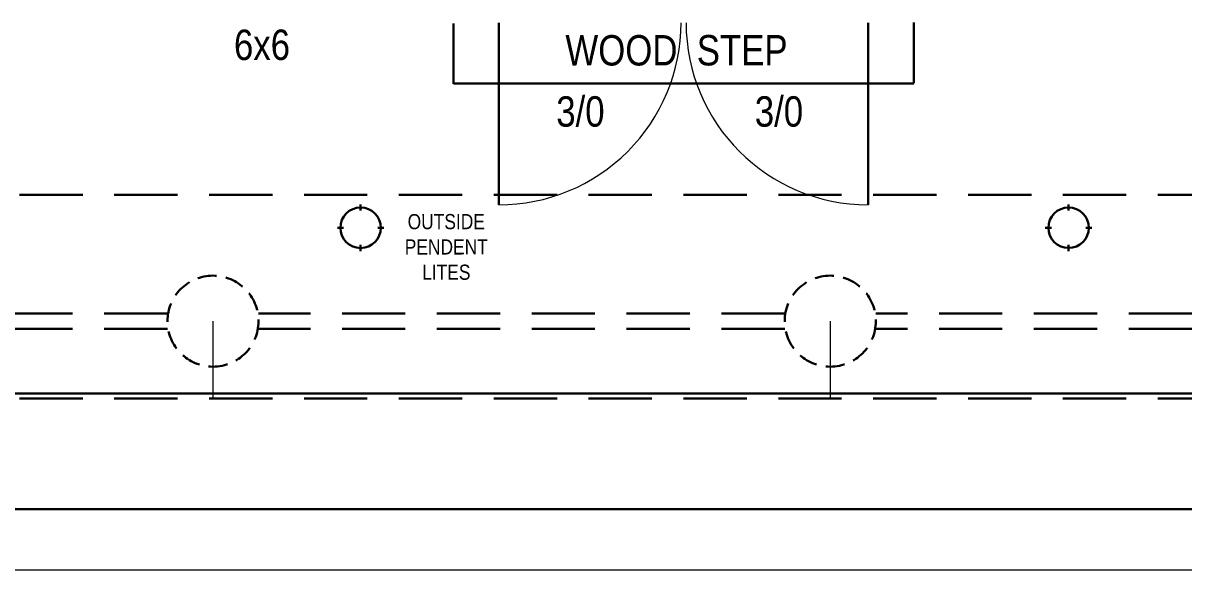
# Model space of a CAD drawing. Header units: inches. Extents: x -298 to 15350, y -6 to 2753.
# Drawn here: x 7244.1 to 7473.5, y 1245.8 to 1353.8 of the extents above; entities that cross this region are included whole.
import ezdxf

# ---------------------------------------------------------------- set-up
doc = ezdxf.new("R2010")
doc.units = ezdxf.units.IN
doc.header["$MEASUREMENT"] = 0
doc.linetypes.add('CENTER', pattern=[2, 1.25, -0.25, 0.25, -0.25])
doc.linetypes.add('HIDDEN', pattern=[0.375, 0.25, -0.125])
for name, color, linetype, lineweight in [('DOORS', 7, 'Continuous', 60), ('ELEC SYMBOLS', 7, 'Continuous', 20), ('FURNITURE', 33, 'Continuous', 25), ('NEW FRAMING', 6, 'Continuous', 30), ('ROOF', 7, 'HIDDEN', 30), ('WALL FRAMING', 9, 'CENTER', 30), ('WALLS', 7, 'Continuous', 30)]:
    doc.layers.add(name, color=color, linetype=linetype, lineweight=lineweight)
doc.layers.add('TEXT80', color=9, linetype='Continuous')
doc.layers.add('TITLE BLOCK', color=7, linetype='Continuous')
doc.styles.add('ARCHENT', font='technical.ttf', dxfattribs={"height": 6})

msp = doc.modelspace()

# ---------------------------------------------------------------- linework, layer by layer
at = {"layer": 'DOORS', "color": 7, "lineweight": 30, "ltscale": 15}
msp.add_line((7338.09844, 1317.91014), (7338.09844, 1353.91014), dxfattribs=at)
at = {"layer": 'DOORS', "color": 7, "linetype": 'Continuous', "lineweight": 9, "ltscale": 25}
for centre, start, end in [((7338.09844, 1353.91014), 270, 0.0000378), ((7411.09844, 1353.91014), 180.0000624, 270)]:
    msp.add_arc(centre, 36, start, end, dxfattribs=at)
at = {"layer": 'ELEC SYMBOLS', "color": 1, "linetype": 'Continuous', "lineweight": 30, "ltscale": 150}
for p, q in [((7310.77224, 1316.77655), (7310.77224, 1317.97327)), ((7450.69777, 1316.77906), (7450.69777, 1317.97578)), ((7306.17388, 1313.37491), (7307.3706, 1313.37491)), ((7314.17388, 1313.37491), (7315.3706, 1313.37491)), ((7446.09941, 1313.37742), (7447.29613, 1313.37742)), ((7454.09941, 1313.37742), (7455.29613, 1313.37742)), ((7310.77224, 1308.77655), (7310.77224, 1309.97327)), ((7450.69777, 1308.77906), (7450.69777, 1309.97578))]:
    msp.add_line(p, q, dxfattribs=at)
at = {"layer": 'ELEC SYMBOLS', "color": 1, "lineweight": 30, "ltscale": 15}
for centre in [(7310.77224, 1313.37491), (7450.69777, 1313.37742)]:
    msp.add_circle(centre, 4, dxfattribs=at)
at = {"layer": 'FURNITURE', "color": 7, "linetype": 'Continuous', "lineweight": 30, "ltscale": 25}
for p, q in [((7329.0984, 1341.80325), (7329.10294, 1353.77966)), ((7420.09844, 1341.95536), (7420.10297, 1353.93177))]:
    msp.add_line(p, q, dxfattribs=at)
at = {"layer": 'NEW FRAMING', "color": 7, "lineweight": 30, "ltscale": 15}
msp.add_line((7411.09844, 1353.91014), (7411.09844, 1317.91014), dxfattribs=at)
at = {"layer": 'ROOF', "linetype": 'HIDDEN', "ltscale": 50}
for p, q in [((7224.59281, 1319.90935), (7787.59281, 1319.90935)), ((7272.59281, 1296.40935), (7237.50847, 1296.40935)), ((7394.59281, 1296.40935), (7290.59281, 1296.40935)), ((7512.59281, 1296.40935), (7412.59281, 1296.40935)), ((7272.59281, 1293.40935), (7237.50847, 1293.40935)), ((7394.59281, 1293.40935), (7290.59281, 1293.40935)), ((7512.59281, 1293.40935), (7412.59281, 1293.40935))]:
    msp.add_line(p, q, dxfattribs=at)
at = {"layer": 'ROOF', "linetype": 'Continuous', "ltscale": 50}
msp.add_line((7220.0434, 1280.60633), (7757.59281, 1280.60633), dxfattribs=at)
at = {"layer": 'ROOF', "color": 7, "linetype": 'HIDDEN', "ltscale": 50}
msp.add_line((7224.59281, 1279.60633), (7787.59281, 1279.60633), dxfattribs=at)
at = {"layer": 'ROOF', "ltscale": 15}
for centre in [(7281.59281, 1294.90935), (7403.59281, 1294.90935)]:
    msp.add_circle(centre, 9, dxfattribs=at)
at = {"layer": 'TITLE BLOCK', "color": 7, "linetype": 'Continuous', "lineweight": 30, "ltscale": 0.5}
msp.add_line((7146.5914, 1257.76553), (7926.57585, 1257.76553), dxfattribs=at)
at = {"layer": 'TITLE BLOCK', "color": 7, "linetype": 'Continuous', "lineweight": 0, "ltscale": 0.5}
msp.add_line((7122.5914, 1245.76553), (7938.57585, 1245.76553), dxfattribs=at)
at = {"layer": 'WALL FRAMING', "color": 9, "lineweight": 9, "ltscale": 15}
for p, q in [((7281.59281, 1294.90935), (7281.59281, 1279.90935)), ((7403.59281, 1294.90935), (7403.59281, 1279.90935))]:
    msp.add_line(p, q, dxfattribs=at)
at = {"layer": 'WALLS', "color": 7, "lineweight": 30, "ltscale": 15}
msp.add_line((7329.09844, 1341.89888), (7420.0984, 1341.8644), dxfattribs=at)

# ---------------------------------------------------------------- texts
at = {"layer": 'TEXT80', "color": 9, "insert": (7291.27951, 1349.50269), "char_height": 6, "width": 360.0625, "attachment_point": 5, "rotation": 0.0327705, "style": 'ARCHENT'}
msp.add_mtext('{\\C7;6x6}', dxfattribs=at)
at = {"layer": 'TEXT80', "color": 7, "char_height": 6, "width": 360.0625, "attachment_point": 5, "rotation": 0.0327705, "style": 'ARCHENT'}
for s, insert in [('WOOD  STEP', (7373.20375, 1348.42086)), ('3/0', (7354.21446, 1336.32504)), ('3/0', (7393.45656, 1336.32504))]:
    msp.add_mtext(s, dxfattribs=dict(at, insert=insert))
at = {"layer": 'TEXT80', "color": 6, "insert": (7327.70197, 1312.0687), "char_height": 3, "width": 360.0625, "attachment_point": 5, "rotation": 0.0327705, "style": 'ARCHENT'}
msp.add_mtext('\\A1;\\P{\\C1;OUTSIDE\\PPENDENT\\PLITES}', dxfattribs=at)

doc.saveas('drawing.dxf')
